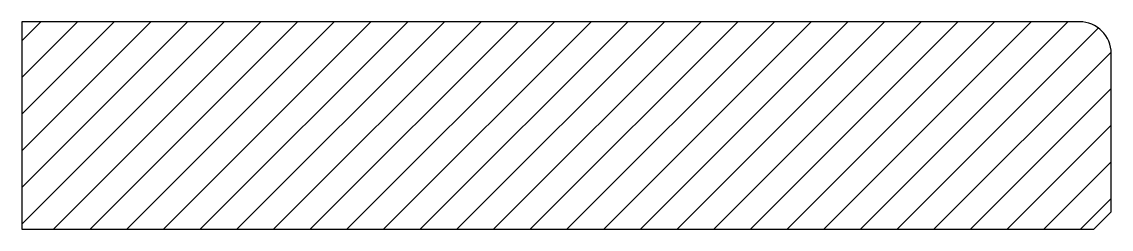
# Model space of a CAD drawing. Header units: metres. Extents: x 0 to 105, y 0 to 20.
import ezdxf

# ---------------------------------------------------------------- set-up
doc = ezdxf.new("R2010")
doc.units = ezdxf.units.M
doc.layers.add('A-DETL-GENF', color=92, linetype='Continuous', lineweight=18)

# ---------------------------------------------------------------- blocks, each defined once
blk = doc.blocks.new('31 natuursteen vensterbank - D20-2704866-00_0 Basismaterialen')
at = {"layer": 'A-DETL-GENF', "lineweight": 13}
h = blk.add_hatch(dxfattribs=at)
h.set_pattern_fill('FP_43', color=256, style=0, pattern_type=2)
h.set_pattern_definition([(45, (11856.294, -1560.571), (-1.76776695, 1.76776695), [])])
h.paths.add_polyline_path([(103.33, 0), (105, 1.67), (105, 16.95), (104.9, 17.74), (104.59, 18.47), (104.11, 19.11), (103.47, 19.59), (102.74, 19.9), (101.95, 20), (0, 20), (0, 0), (85.83, 0)])
at = {"layer": 'A-DETL-GENF', "lineweight": 25}
for p, q in [((101.95, 20), (0, 20)), ((0, 20), (0, 0)), ((105, 1.67), (105, 16.95)), ((103.33, 0), (105, 1.67)), ((0, 0), (103.33, 0))]:
    blk.add_line(p, q, dxfattribs=at)
blk.add_arc((101.95, 16.95), 3.05, 360, 90, dxfattribs=at)

msp = doc.modelspace()

# ---------------------------------------------------------------- block references
msp.add_blockref('31 natuursteen vensterbank - D20-2704866-00_0 Basismaterialen', (0, 0))

doc.saveas('drawing.dxf')
